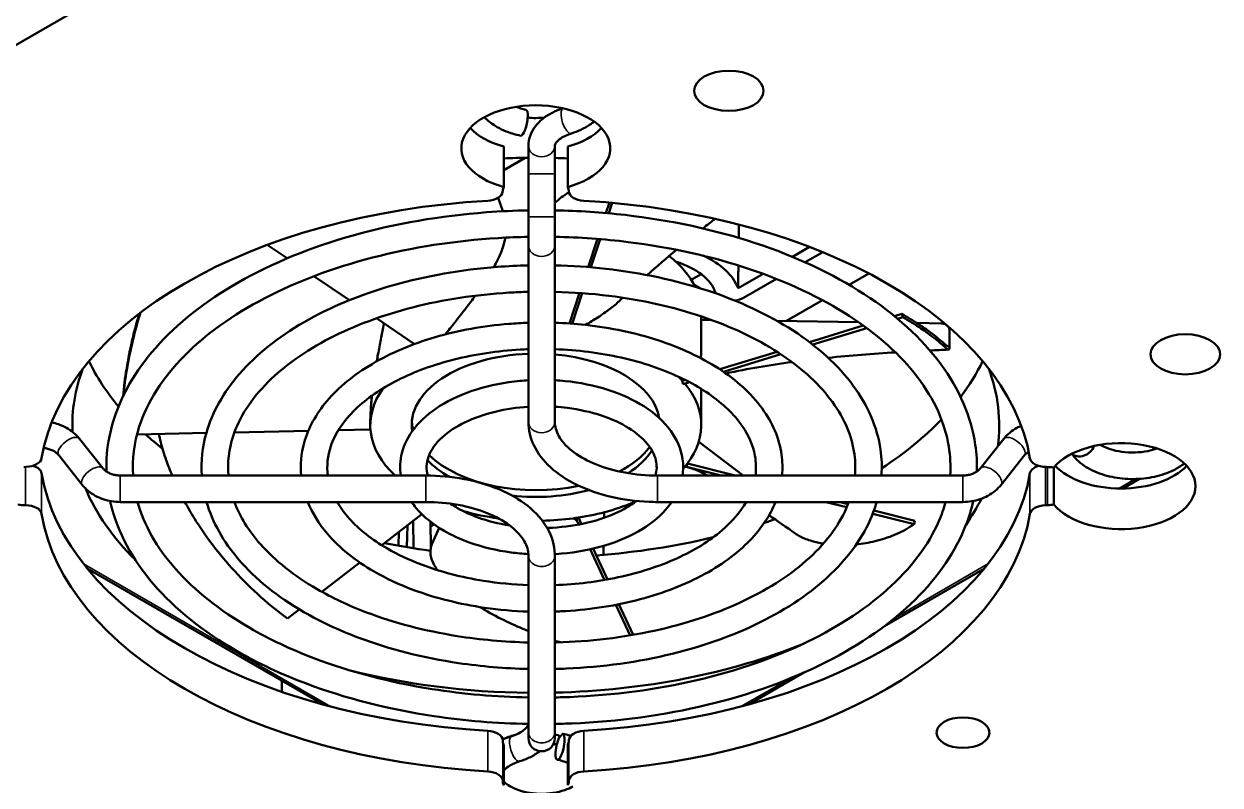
# Model space of a CAD drawing. Header units: millimetres. Extents: x 40 to 2195, y 40 to 1687.
# Drawn here: x 1602.2 to 1674.5, y 178.9 to 224.9 of the extents above; entities that cross this region are included whole.
import ezdxf

# ---------------------------------------------------------------- set-up
doc = ezdxf.new("R2010")
doc.units = ezdxf.units.MM
doc.header["$LTSCALE"] = 8
doc.layers.add('Visible (ISO)', color=7, linetype='Continuous', lineweight=50)
doc.layers.add('Visible Narrow (ISO)', color=7, linetype='Continuous', lineweight=35)

msp = doc.modelspace()

# ---------------------------------------------------------------- linework, layer by layer
at = {"layer": 'Visible (ISO)'}
for p, q in [((1529.603, 181.953), (1658.859, 256.579)), ((1631.185, 217.443), (1631.185, 214.994)), ((1632.676, 217.48), (1632.676, 215.768)), ((1634.276, 215.768), (1634.276, 217.48)), ((1635.06, 217.443), (1635.06, 214.994)), ((1631.185, 216.016), (1632.477, 216.762)), ((1632.676, 215.768), (1632.676, 213.171)), ((1634.276, 215.768), (1634.276, 213.171)), ((1631.127, 214.782), (1631.118, 214.702)), ((1631.125, 213.53), (1630.845, 214.342)), ((1637.568, 214.055), (1637.359, 213.423)), ((1637.526, 213.408), (1637.735, 214.041)), ((1632.676, 213.171), (1632.676, 211.46)), ((1634.276, 211.46), (1634.276, 213.171)), ((1636.843, 211.86), (1636.281, 210.159)), ((1636.448, 210.145), (1637.01, 211.847)), ((1616.948, 211.47), (1616.915, 211.501)), ((1618.109, 210.688), (1616.948, 211.47)), ((1632.676, 211.46), (1632.676, 200.804)), ((1634.276, 211.46), (1634.276, 200.804)), ((1649.664, 211.376), (1648.629, 210.778)), ((1649.399, 210.447), (1650.462, 211.06)), ((1621.865, 208.158), (1619.712, 209.608)), ((1643.123, 209.731), (1642.518, 209.381)), ((1646.853, 209.753), (1645.347, 208.883)), ((1652.059, 209.084), (1653.248, 209.771)), ((1642.689, 209.085), (1643.033, 208.886)), ((1642.748, 208.973), (1642.746, 208.974)), ((1645.67, 208.293), (1647.662, 209.444)), ((1635.763, 208.593), (1635.154, 206.75)), ((1635.322, 206.738), (1635.931, 208.581)), ((1648.277, 206.901), (1650.448, 208.154)), ((1625.797, 205.51), (1623.493, 207.062)), ((1643.122, 207.177), (1643.122, 205.649)), ((1643.715, 206.97), (1643.122, 206.979)), ((1652.613, 206.834), (1647.693, 206.91)), ((1655.237, 207.332), (1654.793, 207.197)), ((1654.985, 207.038), (1655.295, 207.132)), ((1655.295, 207.132), (1655.237, 207.332)), ((1657.614, 206.758), (1656.149, 206.78)), ((1652.911, 206.624), (1649.65, 205.631)), ((1649.853, 205.476), (1653.121, 206.47)), ((1647.701, 205.038), (1644.236, 203.983)), ((1644.459, 203.833), (1647.929, 204.89)), ((1642.139, 203.345), (1641.968, 203.293)), ((1641.968, 203.293), (1642.026, 203.093)), ((1642.026, 203.093), (1642.404, 203.208)), ((1643.122, 202.796), (1643.122, 200.6)), ((1619.38, 200.259), (1614.91, 200.169)), ((1623.124, 200.335), (1621.193, 200.296)), ((1623.122, 200.766), (1623.122, 200.6)), ((1623.128, 200.399), (1623.124, 200.335)), ((1606.969, 198.004), (1605.553, 199.784)), ((1613.217, 200.135), (1609.032, 200.051)), ((1645.65, 197.563), (1642.973, 199.608)), ((1659.983, 198.004), (1661.399, 199.784)), ((1605.717, 197.008), (1604.301, 198.787)), ((1661.235, 197.008), (1662.651, 198.787)), ((1602.333, 198.083), (1602.195, 198.078)), ((1642.286, 198.289), (1642.236, 198.087)), ((1642.236, 198.087), (1644.313, 197.563)), ((1645.165, 197.563), (1642.286, 198.289)), ((1664.416, 198.045), (1664.416, 195.808)), ((1626.476, 197.563), (1608.02, 197.563)), ((1640.476, 197.563), (1658.932, 197.563)), ((1668.583, 196.778), (1669.601, 197.366)), ((1626.476, 195.963), (1608.02, 195.963)), ((1640.476, 195.963), (1658.932, 195.963)), ((1650.656, 195.963), (1651.913, 195.646)), ((1651.992, 195.841), (1651.508, 195.963)), ((1626.234, 195.231), (1623.816, 193.351)), ((1637.256, 195.007), (1637.263, 195.345)), ((1653.48, 195.251), (1655.981, 194.62)), ((1656.031, 194.822), (1653.554, 195.447)), ((1663.912, 195.769), (1664.049, 195.774)), ((1625.335, 193.237), (1625.363, 194.553)), ((1625.734, 193.172), (1625.71, 194.823)), ((1626.785, 193.213), (1626.762, 194.771)), ((1626.766, 194.481), (1626.983, 194.606)), ((1635.71, 195.024), (1635.59, 194.869)), ((1635.59, 194.869), (1635.715, 194.598)), ((1635.892, 194.633), (1635.71, 195.024)), ((1655.981, 194.62), (1656.031, 194.822)), ((1624.826, 193.325), (1624.851, 194.155)), ((1627.28, 194.405), (1626.862, 193.46)), ((1624.049, 193.472), (1624.049, 193.532)), ((1636.408, 193.107), (1637.269, 191.25)), ((1637.447, 191.281), (1636.582, 193.146)), ((1637.208, 192.773), (1637.22, 193.315)), ((1622.481, 192.313), (1620.197, 190.537)), ((1632.676, 182.066), (1632.676, 192.721)), ((1634.276, 182.066), (1634.276, 192.721)), ((1606.015, 191.955), (1620.27, 183.725)), ((1654.182, 188.464), (1660.23, 191.955)), ((1618.833, 189.477), (1618.116, 188.92)), ((1637.965, 189.75), (1638.823, 187.903)), ((1639.001, 187.933), (1638.142, 189.785)), ((1645.975, 183.725), (1649.318, 185.655)), ((1632.676, 182.066), (1632.676, 181.699)), ((1634.276, 181.699), (1634.276, 182.066)), ((1635.118, 181.52), (1635.127, 181.599)), ((1631.185, 181.308), (1631.185, 178.859)), ((1635.06, 181.308), (1635.06, 178.859)), ((1635.118, 179.07), (1635.127, 179.15))]:
    msp.add_line(p, q, dxfattribs=at)
msp.add_arc((1633.476, 181.699), 0.8, 180, 0, dxfattribs=at)
for centre, major_axis in [((1644.79, 220.809), (-2.1, 0)), ((1672.367, 204.887), (-2.1, 0)), ((1658.932, 182.025), (-1.6, 0))]:
    msp.add_ellipse(centre, major_axis=major_axis, ratio=0.57735, dxfattribs=at)
for centre, major_axis, ratio, start_param, end_param in [((1633.122, 217.338), (-4.5, 0), 0.57735, 2.015872, 7.408906), ((1632.364, 218.882), (-0.165, -0.783), 0.279258, 0, 3.141593), ((1633.122, 221.013), (3.2, 0), 0.57735, 4.558919, 4.8736), ((1633.122, 219.788), (-4.5, 0), 0.57735, 0.490883, 1.12572), ((1633.122, 219.788), (-4.5, 0), 0.57735, 2.015872, 2.65071), ((1633.122, 200.6), (-28, 0), 0.57735, 4.728334, 4.781636), ((1633.122, 200.6), (-28, 0), 0.57735, 4.643142, 4.671179), ((1630.12, 214.74), (1, 0), 0.57735, 4.8094, 6.218198), ((1633.122, 214.707), (-2, 0), 0.57735, 6.032265, 6.218198), ((1639.486, 212.224), (-6.087, 0), 0.57735, 5.510491, 5.739776), ((1633.122, 214.707), (2, 0), 0.57735, 0.019136, 0.25092), ((1636.122, 214.74), (-1, 0), 0.57735, 0.019136, 1.473888), ((1633.122, 196.926), (-30, 0), 0.57735, 4.8094, 6.186174), ((1633.122, 196.926), (30, 0), 0.57735, 0.096908, 1.473888), ((1633.122, 207.404), (10, 0), 0.57735, 0.275216, 0.634074), ((1639.486, 208.142), (4.561, 0), 0.57735, 0.175273, 1.092492), ((1639.486, 208.142), (6, 0), 0.57735, 0.215645, 0.896935), ((1644.962, 208.702), (1, 0), 0.577259, 3.316897, 3.368591), ((1644.962, 208.702), (1, 0), 0.577259, 4.897366, 5.497977), ((1633.122, 200.6), (-7.5, 0), 0.57735, 4.77195, 6.369693), ((1633.122, 200.6), (7.5, 0), 0.57735, 0.100296, 1.416376), ((1633.122, 200.6), (-28, 0), 0.57735, 6.069716, 6.307853), ((1633.122, 208.765), (-28, 0), 0.57735, 0.268375, 0.44996), ((1633.122, 208.765), (28, 0), 0.57735, 5.872171, 6.01481), ((1633.122, 200.6), (28, 0), 0.57735, 6.20433, 6.496654), ((1633.122, 200.6), (-10, 0), 0.57735, 3.626794, 3.676705), ((1633.122, 200.6), (10, 0), 0.57735, 5.810196, 6.734037), ((1632.612, 208.672), (10.218, -5.076), 0.242866, 5.987406, 6.011436), ((1633.122, 200.6), (-10, 0), 0.57735, 5.88388, 6.837213), ((1633.122, 208.765), (28, 0), 0.57735, 5.555246, 5.778547), ((1633.122, 201.009), (-7.5, 0), 0.57735, 0.047158, 0.159896), ((1633.122, 208.765), (28, 0), 0.57735, 3.710197, 3.775903), ((1668.478, 196.926), (4.5, 0), 0.57735, 3.586669, 8.979702), ((1633.122, 201.009), (7.5, 0), 0.57735, 3.677719, 5.065616), ((1633.122, 201.009), (7.5, 0), 0.57735, 5.450639, 5.874618), ((1633.122, 200.6), (7.5, 0), 0.57735, 5.550791, 5.923002), ((1666.131, 199.387), (-0.677, -0.427), 0.767256, 0.162345, 2.396107), ((1668.478, 200.6), (3.2, 0), 0.57735, 5.33358, 5.437237), ((1602.268, 198.66), (1, 0), 0.57735, 4.777376, 6.186174), ((1602.268, 197.644), (1, 0), 0.57735, 0.096908, 1.075098), ((1633.122, 200.6), (7.5, 0), 0.57735, 3.651149, 3.945804), ((1663.977, 197.642), (-1, 0), 0.57735, 5.207736, 6.186174), ((1663.977, 198.658), (-1, 0), 0.57735, 0.096908, 1.551661), ((1663.919, 196.926), (2, 0), 0.57735, 1.319876, 1.551661), ((1668.478, 199.376), (-4.5, 0), 0.57735, 0.490883, 2.65071), ((1633.122, 199.376), (-30, 0), 0.57735, 0.096908, 1.473888), ((1633.122, 199.376), (30, 0), 0.57735, 4.8094, 6.186174), ((1633.122, 200.6), (-28, 0), 0.57735, 0.237804, 0.527684), ((1633.122, 200.6), (7.5, 0), 0.57735, 4.519746, 5.154186), ((1633.122, 200.6), (10, 0), 0.57735, 4.974188, 5.360918), ((1633.122, 200.6), (28, 0), 0.57735, 5.902424, 6.005094), ((1602.325, 196.926), (-2, 0), 0.57735, 1.319876, 1.551661), ((1602.268, 195.194), (1, 0), 0.57735, 0.096908, 1.551661), ((1633.122, 196.926), (-30, 0), 0.57735, 0.096908, 1.473888), ((1633.122, 200.6), (10, 0), 0.57735, 4.259602, 4.484658), ((1633.122, 196.926), (30, 0), 0.57735, 4.8094, 6.186174), ((1663.977, 195.192), (-1, 0), 0.57735, 4.777376, 6.186174), ((1663.919, 196.926), (-2, 0), 0.57735, 1.635783, 1.821717), ((1633.122, 200.6), (10, 0), 0.57735, 4.752293, 4.939839), ((1632.682, 201.559), (-11.704, 0.003), 0.578059, 1.803417, 1.832696), ((1638.248, 205.334), (2.507, -11.13), 0.798813, 5.692441, 5.716473), ((1633.122, 208.765), (28, 0), 0.57735, 5.227818, 5.254743), ((1633.122, 208.765), (28, 0), 0.57735, 4.84309, 5.105361), ((1633.122, 208.765), (28, 0), 0.57735, 4.38007, 4.482998), ((1633.122, 200.6), (28, 0), 0.57735, 4.753599, 5.32785), ((1633.122, 200.6), (28, 0), 0.57735, 4.296934, 4.696444), ((1630.123, 181.562), (1, 0), 0.57735, 0.019136, 1.473888), ((1636.125, 181.562), (-1, 0), 0.57735, 4.8094, 6.218198), ((1633.122, 180.188), (-3.2, 0), 0.57735, 5.11913, 5.389902), ((1633.122, 181.595), (-2, 0), 0.57735, 0.019136, 0.25092), ((1633.122, 180.188), (-3.2, 0), 0.57735, 4.221235, 4.343601), ((1634.587, 181.175), (0.165, 0.783), 0.279258, 0.641694, 6.422916), ((1633.122, 181.595), (2, 0), 0.57735, 6.032265, 6.218198), ((1633.122, 183.046), (3.2, 0), 0.57735, 5.04569, 5.122905), ((1630.123, 179.112), (1, 0), 0.57735, 0.019136, 1.473888), ((1636.125, 179.112), (-1, 0), 0.57735, 4.8094, 6.218198), ((1633.122, 179.145), (-2, 0), 0.57735, 0.019136, 0.25092), ((1633.122, 179.145), (2, 0), 0.57735, 6.032265, 6.218198)]:
    msp.add_ellipse(centre, major_axis=major_axis, ratio=ratio, start_param=start_param, end_param=end_param, dxfattribs=at)
for points, degree in [([(1631.928, 219.843), (1632.108, 219.772), (1632.312, 219.711), (1632.529, 219.665)], 3), ([(1643.958, 213.077), (1643.712, 212.885), (1643.467, 212.692), (1643.221, 212.496)], 3), ([(1645.393, 212.731), (1645.388, 212.326), (1645.384, 211.923)], 2), ([(1617.045, 211.549), (1617.013, 211.523), (1616.98, 211.497), (1616.948, 211.47)], 3), ([(1641.63, 211.203), (1641.033, 210.707), (1640.444, 210.203), (1639.854, 209.676)], 3), ([(1645.364, 210.257), (1645.356, 209.566), (1645.347, 208.883)], 2), ([(1638.382, 208.305), (1638.371, 208.295), (1638.36, 208.284), (1638.349, 208.273)], 3), ([(1658.122, 205.649), (1658.122, 205.573), (1658.123, 205.498), (1658.123, 205.424)], 3), ([(1654.856, 205.005), (1653.489, 204.921), (1652.126, 204.815), (1650.79, 204.679)], 3), ([(1658.068, 205.17), (1657.692, 205.154), (1657.316, 205.137), (1656.94, 205.119)], 3), ([(1648.599, 204.422), (1647.266, 204.242), (1645.936, 204.021), (1644.604, 203.733)], 3), ([(1642.123, 203.116), (1642.136, 203.12), (1642.148, 203.123), (1642.161, 203.127)], 3), ([(1642.421, 203.199), (1642.335, 203.175), (1642.248, 203.151), (1642.161, 203.126)], 3), ([(1642.143, 198.109), (1642.174, 198.1), (1642.205, 198.093), (1642.236, 198.087)], 3), ([(1628.396, 195.598), (1628.249, 195.683), (1628.109, 195.771), (1627.979, 195.862)], 3), ([(1648.777, 194.075), (1648.251, 194.448), (1647.728, 194.814), (1647.218, 195.167)], 3), ([(1634.276, 187.59), (1634.386, 187.555), (1634.497, 187.52), (1634.609, 187.486)], 3), ([(1617.778, 185.164), (1617.784, 184.824), (1617.789, 184.488)], 2), ([(1631.675, 181.821), (1631.483, 181.76), (1631.297, 181.689), (1631.12, 181.608)], 3)]:
    msp.add_open_spline(points, degree=degree, dxfattribs=at)
for points, knots in [([(1632.676, 217.48), (1632.676, 217.702), (1632.718, 217.924), (1632.873, 218.335), (1632.984, 218.525), (1633.253, 218.865), (1633.411, 219.016), (1633.758, 219.284), (1633.948, 219.402), (1634.348, 219.602), (1634.556, 219.686), (1634.774, 219.755)], [0.785398, 0.785398, 0.785398, 0.785398, 0.999426, 0.999426, 1.213455, 1.213455, 1.427483, 1.427483, 1.641511, 1.641511, 1.84881, 1.84881, 1.84881, 1.84881]), ([(1630.02, 219.22), (1630.208, 219.016), (1630.429, 218.84), (1631.002, 218.484), (1631.374, 218.324), (1631.911, 218.166), (1632.054, 218.13), (1632.2, 218.099)], [5.9873673, 5.9873673, 5.9873673, 5.9873673, 6.2464611, 6.2464611, 6.5963351, 6.5963351, 6.7195176, 6.7195176, 6.7195176, 6.7195176]), ([(1635.277, 218.236), (1635.674, 218.362), (1636.043, 218.53), (1636.465, 218.81), (1636.559, 218.879), (1636.648, 218.953)], [1.2860529, 1.2860529, 1.2860529, 1.2860529, 1.6392424, 1.6392424, 1.7458017, 1.7458017, 1.7458017, 1.7458017]), ([(1634.276, 217.48), (1634.276, 217.504), (1634.279, 217.53), (1634.307, 217.602), (1634.331, 217.648), (1634.417, 217.757), (1634.48, 217.82), (1634.645, 217.948), (1634.748, 218.012), (1634.988, 218.133), (1635.126, 218.189), (1635.277, 218.236)], [0.785398, 0.785398, 0.785398, 0.785398, 0.999426, 0.999426, 1.213455, 1.213455, 1.427483, 1.427483, 1.641511, 1.641511, 1.85554, 1.85554, 1.85554, 1.85554]), ([(1607.179, 197.81), (1607.152, 198.784), (1607.279, 199.76), (1608.021, 202.326), (1608.911, 203.873), (1611.468, 206.769), (1613.171, 208.106), (1617.21, 210.405), (1619.555, 211.362), (1624.63, 212.789), (1627.359, 213.26), (1630.985, 213.53), (1631.83, 213.569), (1632.676, 213.584)], [0.769289, 0.769289, 0.769289, 0.769289, 0.950751, 0.950751, 1.257001, 1.257001, 1.577867, 1.577867, 1.903029, 1.903029, 2.227579, 2.227579, 2.325375, 2.325375, 2.325375, 2.325375]), ([(1634.276, 213.584), (1635.698, 213.559), (1637.117, 213.466), (1641.267, 212.992), (1643.933, 212.418), (1648.834, 210.801), (1651.067, 209.757), (1654.87, 207.288), (1656.441, 205.862), (1658.714, 202.773), (1659.432, 201.113), (1659.756, 198.88), (1659.787, 198.345), (1659.772, 197.81)], [2.387014, 2.387014, 2.387014, 2.387014, 2.551471, 2.551471, 2.875442, 2.875442, 3.200183, 3.200183, 3.525165, 3.525165, 3.843445, 3.843445, 3.9431, 3.9431, 3.9431, 3.9431]), ([(1608.793, 197.563), (1608.728, 198.55), (1608.852, 199.538), (1609.644, 201.995), (1610.561, 203.452), (1613.164, 206.085), (1614.806, 207.268), (1618.663, 209.283), (1620.874, 210.117), (1625.656, 211.352), (1628.228, 211.752), (1631.454, 211.949), (1632.064, 211.973), (1632.676, 211.984)], [0.747425, 0.747425, 0.747425, 0.747425, 0.969465, 0.969465, 1.304017, 1.304017, 1.620966, 1.620966, 1.935499, 1.935499, 2.250928, 2.250928, 2.324238, 2.324238, 2.324238, 2.324238]), ([(1631.292, 211.936), (1631.251, 211.737), (1631.128, 211.284), (1630.877, 210.686), (1630.676, 210.301), (1630.594, 210.153)], [0.1201406, 0.1201406, 0.1201406, 0.1201406, 0.2, 0.3, 0.3649122, 0.3649122, 0.3649122, 0.3649122]), ([(1634.276, 211.984), (1635.768, 211.957), (1637.255, 211.852), (1641.289, 211.354), (1643.774, 210.799), (1648.3, 209.279), (1650.341, 208.316), (1653.777, 206.094), (1655.171, 204.838), (1657.21, 202.162), (1657.841, 200.745), (1658.169, 198.737), (1658.198, 198.15), (1658.159, 197.563)], [2.388151, 2.388151, 2.388151, 2.388151, 2.566985, 2.566985, 2.882911, 2.882911, 3.198004, 3.198004, 3.512586, 3.512586, 3.832902, 3.832902, 3.964964, 3.964964, 3.964964, 3.964964]), ([(1612.943, 197.563), (1612.884, 198.424), (1612.977, 199.291), (1613.576, 201.398), (1614.262, 202.607), (1616.237, 204.878), (1617.56, 205.931), (1620.704, 207.744), (1622.535, 208.499), (1626.498, 209.628), (1628.629, 210.002), (1631.427, 210.217), (1632.051, 210.248), (1632.676, 210.263)], [0.745783, 0.745783, 0.745783, 0.745783, 0.948147, 0.948147, 1.250602, 1.250602, 1.571304, 1.571304, 1.897892, 1.897892, 2.223764, 2.223764, 2.316604, 2.316604, 2.316604, 2.316604]), ([(1634.276, 210.263), (1635.306, 210.239), (1636.333, 210.17), (1639.497, 209.814), (1641.583, 209.368), (1645.422, 208.106), (1647.174, 207.288), (1650.163, 205.349), (1651.4, 204.225), (1653.189, 201.788), (1653.755, 200.476), (1654.025, 198.609), (1654.044, 198.085), (1654.008, 197.563)], [2.395785, 2.395785, 2.395785, 2.395785, 2.548779, 2.548779, 2.873888, 2.873888, 3.199977, 3.199977, 3.52633, 3.52633, 3.843917, 3.843917, 3.966606, 3.966606, 3.966606, 3.966606]), ([(1614.548, 197.563), (1614.479, 198.355), (1614.571, 199.149), (1615.198, 201.064), (1615.911, 202.183), (1617.93, 204.193), (1619.192, 205.091), (1622.155, 206.62), (1623.851, 207.254), (1627.521, 208.191), (1629.494, 208.494), (1631.893, 208.637), (1632.284, 208.653), (1632.676, 208.662)], [0.734841, 0.734841, 0.734841, 0.734841, 0.972175, 0.972175, 1.311035, 1.311035, 1.626722, 1.626722, 1.93962, 1.93962, 2.253714, 2.253714, 2.314706, 2.314706, 2.314706, 2.314706]), ([(1629.467, 208.429), (1629.296, 208.194), (1628.899, 207.667), (1628.279, 206.876), (1627.841, 206.325), (1627.652, 206.088)], [0.6109916, 0.6109916, 0.6109916, 0.6109916, 0.7, 0.8, 0.8750643, 0.8750643, 0.8750643, 0.8750643]), ([(1634.276, 208.662), (1635.374, 208.636), (1636.468, 208.555), (1639.517, 208.176), (1641.421, 207.749), (1644.886, 206.584), (1646.447, 205.848), (1649.069, 204.156), (1650.13, 203.203), (1651.684, 201.177), (1652.164, 200.109), (1652.427, 198.549), (1652.447, 198.055), (1652.404, 197.563)], [2.397683, 2.397683, 2.397683, 2.397683, 2.568612, 2.568612, 2.883334, 2.883334, 3.196969, 3.196969, 3.50989, 3.50989, 3.829955, 3.829955, 3.977548, 3.977548, 3.977548, 3.977548]), ([(1638.349, 208.273), (1638.294, 208.219), (1638.07, 208.007), (1637.606, 207.62), (1636.912, 207.134), (1636.385, 206.814), (1636.125, 206.664)], [0.565222, 0.565222, 0.565222, 0.565222, 0.6, 0.7, 0.8, 0.8898738, 0.8898738, 0.8898738, 0.8898738]), ([(1609.163, 207.35), (1609.022, 206.861), (1608.877, 206.326), (1608.744, 205.761), (1608.61, 205.195), (1608.487, 204.599), (1608.387, 203.978), (1608.302, 203.453), (1608.234, 202.91), (1608.188, 202.362)], [0.5753092, 0.5753092, 0.5753092, 0.5753092, 0.6814052, 0.6814052, 0.6814052, 0.7876035, 0.7876035, 0.7876035, 0.8775346, 0.8775346, 0.8775346, 0.8775346]), ([(1609.229, 207.4), (1609.223, 207.38), (1609.217, 207.36), (1609.211, 207.341), (1609.065, 206.847), (1608.917, 206.308), (1608.778, 205.738), (1608.64, 205.168), (1608.513, 204.567), (1608.409, 203.942), (1608.325, 203.44), (1608.255, 202.922), (1608.206, 202.399)], [0.5719868, 0.5719868, 0.5719868, 0.5719868, 0.5762329, 0.5762329, 0.5762329, 0.6821747, 0.6821747, 0.6821747, 0.7881165, 0.7881165, 0.7881165, 0.8732835, 0.8732835, 0.8732835, 0.8732835]), ([(1618.95, 197.563), (1618.888, 198.22), (1618.948, 198.885), (1619.373, 200.427), (1619.846, 201.283), (1621.214, 202.904), (1622.139, 203.658), (1624.347, 204.965), (1625.641, 205.511), (1628.443, 206.329), (1629.951, 206.602), (1631.885, 206.759), (1632.28, 206.782), (1632.676, 206.795)], [0.731038, 0.731038, 0.731038, 0.731038, 0.943241, 0.943241, 1.238658, 1.238658, 1.558533, 1.558533, 1.887762, 1.887762, 2.216183, 2.216183, 2.299876, 2.299876, 2.299876, 2.299876]), ([(1623.952, 206.752), (1623.943, 206.708), (1623.881, 206.387), (1623.766, 205.805), (1623.624, 205.076), (1623.538, 204.604), (1623.514, 204.467)], [0.3839026, 0.3839026, 0.3839026, 0.3839026, 0.4, 0.5, 0.6, 0.6394777, 0.6394777, 0.6394777, 0.6394777]), ([(1634.276, 206.795), (1634.895, 206.775), (1635.512, 206.731), (1637.647, 206.498), (1639.127, 206.185), (1641.859, 205.294), (1643.109, 204.714), (1645.249, 203.327), (1646.139, 202.52), (1647.422, 200.762), (1647.831, 199.815), (1648.032, 198.415), (1648.042, 197.988), (1648.002, 197.563)], [2.412513, 2.412513, 2.412513, 2.412513, 2.543363, 2.543363, 2.870648, 2.870648, 3.199303, 3.199303, 3.528213, 3.528213, 3.84428, 3.84428, 3.981351, 3.981351, 3.981351, 3.981351]), ([(1658.114, 206.359), (1658.115, 206.274), (1658.116, 206.194), (1658.117, 206.12), (1658.119, 205.943), (1658.122, 205.797), (1658.122, 205.685), (1658.123, 205.573), (1658.121, 205.496), (1658.113, 205.444), (1658.105, 205.392), (1658.092, 205.367), (1658.07, 205.36), (1658.049, 205.353), (1658.02, 205.365), (1657.978, 205.393), (1657.936, 205.422), (1657.88, 205.468), (1657.8, 205.537), (1657.721, 205.606), (1657.617, 205.697), (1657.482, 205.81), (1657.346, 205.922), (1657.179, 206.057), (1656.972, 206.211), (1656.764, 206.366), (1656.517, 206.54), (1656.229, 206.728), (1655.941, 206.916), (1655.613, 207.117), (1655.237, 207.332)], [0, 0, 0, 0, 0.044216, 0.044216, 0.044216, 0.150414, 0.150414, 0.150414, 0.256612, 0.256612, 0.256612, 0.36281, 0.36281, 0.36281, 0.469009, 0.469009, 0.469009, 0.575207, 0.575207, 0.575207, 0.681405, 0.681405, 0.681405, 0.787603, 0.787603, 0.787603, 0.893802, 0.893802, 0.893802, 1, 1, 1, 1]), ([(1658.123, 205.424), (1658.123, 205.356), (1658.122, 205.305), (1658.118, 205.266), (1658.113, 205.211), (1658.101, 205.183), (1658.082, 205.173), (1658.063, 205.164), (1658.037, 205.173), (1657.997, 205.2), (1657.957, 205.227), (1657.904, 205.272), (1657.827, 205.34), (1657.75, 205.407), (1657.649, 205.497), (1657.517, 205.61), (1657.384, 205.722), (1657.22, 205.856), (1657.016, 206.01), (1656.811, 206.164), (1656.567, 206.339), (1656.281, 206.527), (1655.996, 206.715), (1655.67, 206.917), (1655.295, 207.132)], [0.1848884, 0.1848884, 0.1848884, 0.1848884, 0.2584077, 0.2584077, 0.2584077, 0.3643494, 0.3643494, 0.3643494, 0.4702912, 0.4702912, 0.4702912, 0.5762329, 0.5762329, 0.5762329, 0.6821747, 0.6821747, 0.6821747, 0.7881165, 0.7881165, 0.7881165, 0.8940582, 0.8940582, 0.8940582, 1, 1, 1, 1]), ([(1658.114, 206.359), (1658.114, 206.382), (1658.111, 206.406), (1658.105, 206.43), (1658.097, 206.456), (1658.087, 206.482), (1658.072, 206.508), (1658.047, 206.553), (1658.011, 206.595), (1657.967, 206.631), (1657.921, 206.669), (1657.868, 206.7), (1657.809, 206.721), (1657.777, 206.733), (1657.744, 206.742), (1657.711, 206.748), (1657.679, 206.754), (1657.646, 206.757), (1657.614, 206.758)], [0.000001, 0.000001, 0.000001, 0.000001, 0.00991506, 0.00991506, 0.00991506, 0.02082164, 0.02082164, 0.02082164, 0.03972869, 0.03972869, 0.03972869, 0.05890028, 0.05890028, 0.05890028, 0.06926203, 0.06926203, 0.06926203, 0.0790129, 0.0790129, 0.0790129, 0.0790129]), ([(1643.122, 205.649), (1643.123, 205.458), (1643.121, 205.268), (1643.11, 204.928), (1643.102, 204.788), (1643.09, 204.66), (1643.089, 204.658), (1643.089, 204.656)], [0.1839809, 0.1839809, 0.1839809, 0.1839809, 0.2727443, 0.2727443, 0.344063, 0.344063, 0.3453481, 0.3453481, 0.3453481, 0.3453481]), ([(1620.56, 197.563), (1620.481, 198.151), (1620.538, 198.738), (1620.992, 200.088), (1621.49, 200.853), (1622.899, 202.213), (1623.762, 202.814), (1625.789, 203.838), (1626.948, 204.263), (1629.456, 204.891), (1630.806, 205.093), (1632.344, 205.18), (1632.51, 205.188), (1632.676, 205.194)], [0.70814, 0.70814, 0.70814, 0.70814, 0.977211, 0.977211, 1.324405, 1.324405, 1.637234, 1.637234, 1.946928, 1.946928, 2.258427, 2.258427, 2.295951, 2.295951, 2.295951, 2.295951]), ([(1634.276, 205.194), (1634.959, 205.17), (1635.64, 205.116), (1637.657, 204.861), (1638.957, 204.569), (1641.316, 203.776), (1642.375, 203.277), (1644.15, 202.138), (1644.865, 201.5), (1645.915, 200.154), (1646.238, 199.449), (1646.436, 198.355), (1646.445, 197.959), (1646.392, 197.563)], [2.416438, 2.416438, 2.416438, 2.416438, 2.571069, 2.571069, 2.883438, 2.883438, 3.19422, 3.19422, 3.503822, 3.503822, 3.822876, 3.822876, 4.004249, 4.004249, 4.004249, 4.004249]), ([(1624.964, 197.563), (1624.896, 198.014), (1624.92, 198.475), (1625.169, 199.451), (1625.43, 199.955), (1626.191, 200.924), (1626.715, 201.377), (1627.982, 202.177), (1628.736, 202.515), (1630.375, 203.026), (1631.259, 203.198), (1632.335, 203.299), (1632.505, 203.311), (1632.676, 203.321)], [0.698724, 0.698724, 0.698724, 0.698724, 0.931585, 0.931585, 1.210953, 1.210953, 1.526087, 1.526087, 1.861157, 1.861157, 2.196025, 2.196025, 2.258637, 2.258637, 2.258637, 2.258637]), ([(1634.276, 203.321), (1634.48, 203.31), (1634.684, 203.294), (1635.785, 203.183), (1636.66, 203.005), (1638.285, 202.487), (1639.034, 202.144), (1640.327, 201.312), (1640.871, 200.821), (1641.65, 199.745), (1641.902, 199.165), (1642.038, 198.231), (1642.038, 197.894), (1641.988, 197.563)], [2.453752, 2.453752, 2.453752, 2.453752, 2.528663, 2.528663, 2.861348, 2.861348, 3.196299, 3.196299, 3.531185, 3.531185, 3.842688, 3.842688, 4.013665, 4.013665, 4.013665, 4.013665]), ([(1623.217, 202.387), (1623.188, 202.095), (1623.132, 201.405), (1623.117, 200.724), (1623.124, 200.335)], [0.8254646, 0.8254646, 0.8254646, 0.8254646, 0.9, 1, 1, 1, 1]), ([(1626.598, 197.562), (1626.489, 197.945), (1626.5, 198.312), (1626.775, 199.087), (1627.052, 199.498), (1627.842, 200.21), (1628.303, 200.516), (1629.385, 201.039), (1630.005, 201.258), (1631.307, 201.573), (1631.985, 201.674), (1632.676, 201.718)], [0.622391, 0.622391, 0.622391, 0.622391, 0.986869, 0.986869, 1.355027, 1.355027, 1.658694, 1.658694, 1.959999, 1.959999, 2.246177, 2.246177, 2.246177, 2.246177]), ([(1634.276, 201.718), (1634.53, 201.702), (1634.783, 201.678), (1635.757, 201.555), (1636.454, 201.399), (1637.712, 200.981), (1638.275, 200.721), (1639.21, 200.136), (1639.584, 199.813), (1640.135, 199.147), (1640.303, 198.806), (1640.45, 198.172), (1640.442, 197.873), (1640.354, 197.563)], [2.466212, 2.466212, 2.466212, 2.466212, 2.571586, 2.571586, 2.877855, 2.877855, 3.181232, 3.181232, 3.481798, 3.481798, 3.7946, 3.7946, 4.089607, 4.089607, 4.089607, 4.089607]), ([(1605.553, 199.784), (1605.446, 199.919), (1605.324, 200.042), (1605.058, 200.264), (1604.914, 200.362), (1604.61, 200.53), (1604.45, 200.601), (1604.149, 200.704), (1604.011, 200.741), (1603.87, 200.769)], [2.1469703, 2.1469703, 2.1469703, 2.1469703, 2.3458948, 2.3458948, 2.5448192, 2.5448192, 2.7437437, 2.7437437, 2.9062468, 2.9062468, 2.9062468, 2.9062468]), ([(1632.676, 200.804), (1632.676, 200.319), (1632.791, 199.835), (1633.235, 198.903), (1633.578, 198.46), (1634.461, 197.647), (1635.015, 197.284), (1636.259, 196.683), (1636.951, 196.445), (1638.415, 196.105), (1639.187, 196.004), (1640.136, 195.966), (1640.306, 195.963), (1640.476, 195.963)], [5.497787, 5.497787, 5.497787, 5.497787, 5.766098, 5.766098, 6.05785, 6.05785, 6.37201, 6.37201, 6.686169, 6.686169, 7.000328, 7.000328, 7.068583, 7.068583, 7.068583, 7.068583]), ([(1634.276, 200.804), (1634.276, 200.526), (1634.349, 200.244), (1634.682, 199.651), (1634.947, 199.344), (1635.657, 198.78), (1636.093, 198.522), (1637.1, 198.086), (1637.672, 197.908), (1638.9, 197.655), (1639.556, 197.581), (1640.303, 197.564), (1640.39, 197.563), (1640.476, 197.563)], [5.497787, 5.497787, 5.497787, 5.497787, 5.811946, 5.811946, 6.126106, 6.126106, 6.425518, 6.425518, 6.725351, 6.725351, 7.029027, 7.029027, 7.068583, 7.068583, 7.068583, 7.068583]), ([(1661.399, 199.784), (1661.506, 199.919), (1661.628, 200.042), (1661.894, 200.264), (1662.038, 200.362), (1662.274, 200.493), (1662.361, 200.535), (1662.449, 200.574)], [2.1469703, 2.1469703, 2.1469703, 2.1469703, 2.3458948, 2.3458948, 2.5448192, 2.5448192, 2.6550575, 2.6550575, 2.6550575, 2.6550575]), ([(1610.347, 200.077), (1610.379, 199.918), (1610.417, 199.752), (1610.46, 199.583), (1610.549, 199.234), (1610.66, 198.869), (1610.79, 198.498), (1610.898, 198.188), (1611.019, 197.875), (1611.151, 197.563)], [0.1009184, 0.1009184, 0.1009184, 0.1009184, 0.1524659, 0.1524659, 0.1524659, 0.2584077, 0.2584077, 0.2584077, 0.3468828, 0.3468828, 0.3468828, 0.3468828]), ([(1604.301, 198.787), (1604.264, 198.834), (1604.219, 198.88), (1604.114, 198.968), (1604.053, 199.01), (1603.918, 199.084), (1603.844, 199.117), (1603.686, 199.172), (1603.602, 199.193), (1603.473, 199.214), (1603.43, 199.219), (1603.387, 199.223)], [2.1469703, 2.1469703, 2.1469703, 2.1469703, 2.3458948, 2.3458948, 2.5448192, 2.5448192, 2.7437437, 2.7437437, 2.9426682, 2.9426682, 3.0393238, 3.0393238, 3.0393238, 3.0393238]), ([(1662.651, 198.787), (1662.688, 198.834), (1662.733, 198.88), (1662.821, 198.954), (1662.861, 198.983), (1662.904, 199.01)], [2.1469703, 2.1469703, 2.1469703, 2.1469703, 2.3458948, 2.3458948, 2.4821128, 2.4821128, 2.4821128, 2.4821128]), ([(1672.304, 198.293), (1672.111, 198.141), (1671.897, 198.008), (1671.309, 197.715), (1670.913, 197.58), (1670.082, 197.401), (1669.649, 197.354), (1668.783, 197.35), (1668.352, 197.392), (1667.524, 197.561), (1667.128, 197.689), (1666.405, 198.035), (1666.079, 198.252), (1665.698, 198.631), (1665.597, 198.75), (1665.508, 198.878)], [4.558335, 4.558335, 4.558335, 4.558335, 4.785065, 4.785065, 5.138752, 5.138752, 5.489889, 5.489889, 5.838126, 5.838126, 6.188996, 6.188996, 6.54298, 6.54298, 6.688813, 6.688813, 6.688813, 6.688813]), ([(1670.659, 199.199), (1670.488, 199.135), (1670.299, 199.082), (1669.854, 198.992), (1669.594, 198.963), (1669.064, 198.946), (1668.795, 198.961), (1668.282, 199.032), (1668.039, 199.088), (1667.607, 199.231), (1667.419, 199.316), (1667.256, 199.413), (1667.247, 199.418), (1667.238, 199.424)], [4.928721, 4.928721, 4.928721, 4.928721, 5.161846, 5.161846, 5.445297, 5.445297, 5.732662, 5.732662, 6.01816, 6.01816, 6.296178, 6.296178, 6.312442, 6.312442, 6.312442, 6.312442]), ([(1643.496, 197.563), (1643.323, 197.658), (1643.189, 197.727), (1642.907, 197.861), (1642.789, 197.915), (1642.345, 198.052), (1642.249, 198.08), (1642.143, 198.108)], [1.1125383, 1.1125383, 1.1125383, 1.1125383, 1.3061215, 1.3061215, 1.6961163, 1.6961163, 1.7863997, 1.7863997, 1.7863997, 1.7863997]), ([(1608.02, 197.563), (1607.931, 197.563), (1607.841, 197.57), (1607.668, 197.599), (1607.584, 197.62), (1607.426, 197.674), (1607.351, 197.707), (1607.217, 197.782), (1607.156, 197.824), (1607.051, 197.911), (1607.006, 197.958), (1606.969, 198.004)], [0, 0, 0, 0, 0.1989245, 0.1989245, 0.3978489, 0.3978489, 0.5967734, 0.5967734, 0.7956979, 0.7956979, 0.9946224, 0.9946224, 0.9946224, 0.9946224]), ([(1626.476, 197.563), (1627.257, 197.563), (1628.039, 197.492), (1629.534, 197.211), (1630.249, 197.002), (1631.551, 196.456), (1632.139, 196.119), (1633.135, 195.327), (1633.544, 194.871), (1634.102, 193.879), (1634.26, 193.346), (1634.275, 192.778), (1634.276, 192.75), (1634.276, 192.721)], [2.356194, 2.356194, 2.356194, 2.356194, 2.670354, 2.670354, 2.984513, 2.984513, 3.298672, 3.298672, 3.612832, 3.612832, 3.911378, 3.911378, 3.926991, 3.926991, 3.926991, 3.926991]), ([(1658.932, 197.563), (1659.021, 197.563), (1659.11, 197.57), (1659.284, 197.599), (1659.368, 197.62), (1659.526, 197.674), (1659.6, 197.707), (1659.735, 197.782), (1659.795, 197.824), (1659.901, 197.911), (1659.946, 197.958), (1659.983, 198.004)], [0, 0, 0, 0, 0.1989245, 0.1989245, 0.3978489, 0.3978489, 0.5967734, 0.5967734, 0.7956979, 0.7956979, 0.9946224, 0.9946224, 0.9946224, 0.9946224]), ([(1608.02, 195.963), (1607.844, 195.963), (1607.668, 195.977), (1607.322, 196.034), (1607.151, 196.077), (1606.82, 196.19), (1606.66, 196.261), (1606.356, 196.43), (1606.212, 196.528), (1605.946, 196.749), (1605.824, 196.873), (1605.717, 197.008)], [0, 0, 0, 0, 0.1989245, 0.1989245, 0.3978489, 0.3978489, 0.5967734, 0.5967734, 0.7956979, 0.7956979, 0.9946224, 0.9946224, 0.9946224, 0.9946224]), ([(1658.932, 195.963), (1659.108, 195.963), (1659.284, 195.977), (1659.63, 196.034), (1659.801, 196.077), (1660.132, 196.19), (1660.292, 196.261), (1660.596, 196.43), (1660.74, 196.528), (1661.006, 196.749), (1661.127, 196.873), (1661.235, 197.008)], [0, 0, 0, 0, 0.1989245, 0.1989245, 0.3978489, 0.3978489, 0.5967734, 0.5967734, 0.7956979, 0.7956979, 0.9946224, 0.9946224, 0.9946224, 0.9946224]), ([(1615.045, 186.966), (1613.025, 188.132), (1611.32, 189.497), (1608.743, 192.498), (1607.86, 194.133), (1607.432, 195.893), (1607.417, 195.958), (1607.402, 196.022)], [0, 0, 0, 0, 0.3251519, 0.3251519, 0.6456466, 0.6456466, 0.6578055, 0.6578055, 0.6578055, 0.6578055]), ([(1615.845, 188.352), (1614.017, 189.407), (1612.496, 190.621), (1610.213, 193.21), (1609.448, 194.58), (1609.065, 195.963)], [0, 0, 0, 0, 0.314504, 0.314504, 0.6271922, 0.6271922, 0.6271922, 0.6271922]), ([(1611.921, 195.963), (1612.091, 195.648), (1612.282, 195.317), (1612.499, 194.967), (1612.782, 194.511), (1613.111, 194.021), (1613.486, 193.517), (1613.861, 193.013), (1614.282, 192.494), (1614.753, 191.971), (1615.224, 191.449), (1615.745, 190.921), (1616.305, 190.41), (1616.866, 189.898), (1617.467, 189.401), (1618.116, 188.92)], [0.4946962, 0.4946962, 0.4946962, 0.4946962, 0.5762329, 0.5762329, 0.5762329, 0.6821747, 0.6821747, 0.6821747, 0.7881165, 0.7881165, 0.7881165, 0.8940582, 0.8940582, 0.8940582, 1, 1, 1, 1]), ([(1619.11, 189.313), (1617.525, 190.229), (1616.183, 191.304), (1614.243, 193.571), (1613.583, 194.742), (1613.229, 195.963)], [0, 0, 0, 0, 0.3265871, 0.3265871, 0.6194559, 0.6194559, 0.6194559, 0.6194559]), ([(1619.91, 190.699), (1618.517, 191.504), (1617.359, 192.427), (1615.761, 194.232), (1615.235, 195.094), (1614.913, 195.963)], [0, 0, 0, 0, 0.3128397, 0.3128397, 0.5747496, 0.5747496, 0.5747496, 0.5747496]), ([(1623.353, 191.763), (1622.22, 192.417), (1621.258, 193.189), (1620.016, 194.65), (1619.617, 195.291), (1619.345, 195.963)], [0, 0, 0, 0, 0.3292823, 0.3292823, 0.5558564, 0.5558564, 0.5558564, 0.5558564]), ([(1624.153, 193.149), (1623.212, 193.692), (1622.433, 194.312), (1621.559, 195.292), (1621.316, 195.626), (1621.122, 195.963)], [0, 0, 0, 0, 0.3095374, 0.3095374, 0.4642601, 0.4642601, 0.4642601, 0.4642601]), ([(1627.596, 194.212), (1626.915, 194.605), (1626.332, 195.074), (1625.787, 195.725), (1625.698, 195.842), (1625.615, 195.963)], [0, 0, 0, 0, 0.3356671, 0.3356671, 0.4070648, 0.4070648, 0.4070648, 0.4070648]), ([(1626.476, 195.963), (1627.142, 195.963), (1627.807, 195.903), (1629.065, 195.674), (1629.658, 195.505), (1630.704, 195.084), (1631.158, 194.832), (1631.889, 194.289), (1632.166, 193.999), (1632.549, 193.416), (1632.647, 193.128), (1632.674, 192.806), (1632.676, 192.764), (1632.676, 192.721)], [2.356194, 2.356194, 2.356194, 2.356194, 2.661647, 2.661647, 2.965687, 2.965687, 3.265975, 3.265975, 3.564754, 3.564754, 3.878913, 3.878913, 3.926991, 3.926991, 3.926991, 3.926991]), ([(1639.198, 196.026), (1638.837, 195.747), (1638.397, 195.487), (1637.335, 195.012), (1636.698, 194.806), (1635.329, 194.511), (1634.596, 194.423), (1633.84, 194.4), (1633.825, 194.4), (1633.81, 194.399)], [4.5679147, 4.5679147, 4.5679147, 4.5679147, 4.8388059, 4.8388059, 5.1405217, 5.1405217, 5.4457036, 5.4457036, 5.4519778, 5.4519778, 5.4519778, 5.4519778]), ([(1641.337, 195.963), (1641.225, 195.801), (1641.102, 195.645), (1640.521, 194.991), (1639.954, 194.551), (1638.613, 193.791), (1637.83, 193.478), (1636.151, 193.022), (1635.255, 192.877), (1634.321, 192.82), (1634.298, 192.818), (1634.274, 192.817)], [4.305324, 4.305324, 4.305324, 4.305324, 4.401259, 4.401259, 4.721728, 4.721728, 5.057479, 5.057479, 5.391895, 5.391895, 5.400409, 5.400409, 5.400409, 5.400409]), ([(1659.55, 196.022), (1659.441, 195.534), (1659.294, 195.051), (1658.491, 192.972), (1657.45, 191.452), (1654.606, 188.64), (1652.771, 187.36), (1648.506, 185.201), (1646.072, 184.327), (1640.867, 183.075), (1638.098, 182.697), (1634.957, 182.57), (1634.617, 182.56), (1634.276, 182.554)], [4.054583, 4.054583, 4.054583, 4.054583, 4.146562, 4.146562, 4.455557, 4.455557, 4.778003, 4.778003, 5.103179, 5.103179, 5.427568, 5.427568, 5.466968, 5.466968, 5.466968, 5.466968]), ([(1645.83, 195.963), (1645.489, 195.371), (1644.995, 194.786), (1643.626, 193.614), (1642.707, 193.04), (1640.586, 192.077), (1639.386, 191.687), (1636.882, 191.149), (1635.585, 190.99), (1634.276, 190.945)], [4.248129, 4.248129, 4.248129, 4.248129, 4.520151, 4.520151, 4.831406, 4.831406, 5.141341, 5.141341, 5.437544, 5.437544, 5.437544, 5.437544]), ([(1647.607, 195.963), (1647.273, 195.138), (1646.748, 194.361), (1645.278, 192.835), (1644.278, 192.109), (1641.943, 190.878), (1640.6, 190.377), (1637.727, 189.655), (1636.198, 189.433), (1634.524, 189.353), (1634.4, 189.348), (1634.276, 189.344)], [4.156533, 4.156533, 4.156533, 4.156533, 4.434708, 4.434708, 4.757665, 4.757665, 5.087047, 5.087047, 5.415181, 5.415181, 5.441468, 5.441468, 5.441468, 5.441468]), ([(1652.039, 195.963), (1651.991, 195.834), (1651.939, 195.705), (1651.396, 194.476), (1650.576, 193.393), (1648.373, 191.461), (1647.026, 190.606), (1643.918, 189.172), (1642.159, 188.592), (1638.398, 187.773), (1636.396, 187.533), (1634.344, 187.478), (1634.31, 187.477), (1634.276, 187.476)], [4.137639, 4.137639, 4.137639, 4.137639, 4.176537, 4.176537, 4.509319, 4.509319, 4.823686, 4.823686, 5.136734, 5.136734, 5.451032, 5.451032, 5.456298, 5.456298, 5.456298, 5.456298]), ([(1653.723, 195.963), (1653.663, 195.755), (1653.594, 195.549), (1653.04, 194.089), (1652.238, 192.9), (1650.04, 190.691), (1648.612, 189.682), (1645.291, 187.977), (1643.391, 187.286), (1639.327, 186.294), (1637.164, 185.993), (1634.743, 185.889), (1634.509, 185.881), (1634.276, 185.876)], [4.092933, 4.092933, 4.092933, 4.092933, 4.14268, 4.14268, 4.448413, 4.448413, 4.771203, 4.771203, 5.097838, 5.097838, 5.423503, 5.423503, 5.458197, 5.458197, 5.458197, 5.458197]), ([(1657.886, 195.963), (1657.779, 195.574), (1657.642, 195.187), (1656.845, 193.356), (1655.785, 191.941), (1652.934, 189.408), (1651.179, 188.281), (1647.127, 186.394), (1644.834, 185.632), (1639.932, 184.553), (1637.323, 184.238), (1634.553, 184.16), (1634.415, 184.157), (1634.276, 184.154)], [4.085197, 4.085197, 4.085197, 4.085197, 4.173023, 4.173023, 4.503132, 4.503132, 4.818972, 4.818972, 5.133609, 5.133609, 5.449199, 5.449199, 5.46583, 5.46583, 5.46583, 5.46583]), ([(1631.544, 194.545), (1630.863, 194.654), (1630.214, 194.819), (1629.175, 195.196), (1628.761, 195.387), (1628.396, 195.598)], [5.7664235, 5.7664235, 5.7664235, 5.7664235, 6.0585869, 6.0585869, 6.2831853, 6.2831853, 6.2831853, 6.2831853]), ([(1652.486, 193.401), (1652.529, 193.405), (1652.573, 193.409), (1652.617, 193.415), (1652.996, 193.458), (1653.388, 193.529), (1653.778, 193.631), (1654.169, 193.734), (1654.559, 193.868), (1654.93, 194.032), (1655.301, 194.197), (1655.653, 194.391), (1655.981, 194.62)], [0.669944, 0.669944, 0.669944, 0.669944, 0.6821747, 0.6821747, 0.6821747, 0.7881165, 0.7881165, 0.7881165, 0.8940582, 0.8940582, 0.8940582, 1, 1, 1, 1]), ([(1632.673, 192.817), (1632.322, 192.837), (1631.973, 192.87), (1630.739, 193.035), (1629.879, 193.24), (1628.556, 193.718), (1628.054, 193.948), (1627.596, 194.212)], [5.5957125, 5.5957125, 5.5957125, 5.5957125, 5.7243657, 5.7243657, 6.0572964, 6.0572964, 6.2831853, 6.2831853, 6.2831853, 6.2831853]), ([(1648.777, 194.075), (1648.877, 194.005), (1648.984, 193.941), (1649.096, 193.882), (1649.318, 193.767), (1649.56, 193.674), (1649.811, 193.601), (1650.029, 193.536), (1650.254, 193.487), (1650.496, 193.448)], [0.2049098, 0.2049098, 0.2049098, 0.2049098, 0.2584077, 0.2584077, 0.2584077, 0.3643494, 0.3643494, 0.3643494, 0.4570417, 0.4570417, 0.4570417, 0.4570417]), ([(1632.676, 190.945), (1631.757, 190.976), (1630.845, 191.064), (1628.63, 191.415), (1627.362, 191.746), (1625.472, 192.462), (1624.777, 192.788), (1624.153, 193.149)], [5.5580303, 5.5580303, 5.5580303, 5.5580303, 5.7658218, 5.7658218, 6.0780024, 6.0780024, 6.2831853, 6.2831853, 6.2831853, 6.2831853]), ([(1626.862, 193.46), (1626.854, 193.442), (1626.846, 193.421), (1626.838, 193.398), (1626.829, 193.374), (1626.82, 193.347), (1626.812, 193.318), (1626.796, 193.265), (1626.782, 193.206), (1626.771, 193.144), (1626.761, 193.082), (1626.754, 193.019), (1626.752, 192.957), (1626.751, 192.922), (1626.751, 192.887), (1626.754, 192.854), (1626.756, 192.824), (1626.76, 192.795), (1626.765, 192.768)], [0.000001, 0.000001, 0.000001, 0.000001, 0.00975248, 0.00975248, 0.00975248, 0.02011522, 0.02011522, 0.02011522, 0.03929495, 0.03929495, 0.03929495, 0.05824047, 0.05824047, 0.05824047, 0.06903169, 0.06903169, 0.06903169, 0.07888135, 0.07888135, 0.07888135, 0.07888135]), ([(1626.765, 192.768), (1626.786, 192.658), (1626.817, 192.546), (1626.861, 192.433), (1626.933, 192.243), (1627.036, 192.048), (1627.167, 191.852)], [0, 0, 0, 0, 0.0465241, 0.0465241, 0.0465241, 0.1241791, 0.1241791, 0.1241791, 0.1241791]), ([(1632.676, 189.344), (1631.786, 189.373), (1630.9, 189.45), (1628.525, 189.792), (1627.076, 190.153), (1624.894, 190.964), (1624.088, 191.339), (1623.353, 191.763)], [5.5541059, 5.5541059, 5.5541059, 5.5541059, 5.742274, 5.742274, 6.0697232, 6.0697232, 6.2831853, 6.2831853, 6.2831853, 6.2831853]), ([(1632.676, 187.476), (1631.22, 187.511), (1629.771, 187.642), (1626.421, 188.173), (1624.564, 188.66), (1621.814, 189.706), (1620.813, 190.178), (1619.91, 190.699)], [5.5392759, 5.5392759, 5.5392759, 5.5392759, 5.7659733, 5.7659733, 6.08056, 6.08056, 6.2831853, 6.2831853, 6.2831853, 6.2831853]), ([(1629.734, 189.62), (1629.839, 189.556), (1629.946, 189.492), (1630.058, 189.427), (1630.451, 189.198), (1630.889, 188.964), (1631.388, 188.727), (1631.782, 188.539), (1632.213, 188.349), (1632.676, 188.164)], [0.4402887, 0.4402887, 0.4402887, 0.4402887, 0.4702912, 0.4702912, 0.4702912, 0.5762329, 0.5762329, 0.5762329, 0.6598759, 0.6598759, 0.6598759, 0.6598759]), ([(1632.676, 185.876), (1631.255, 185.908), (1629.839, 186.028), (1626.334, 186.546), (1624.293, 187.062), (1621.245, 188.204), (1620.128, 188.726), (1619.11, 189.313)], [5.5373777, 5.5373777, 5.5373777, 5.5373777, 5.7484608, 5.7484608, 6.0736908, 6.0736908, 6.2831853, 6.2831853, 6.2831853, 6.2831853]), ([(1632.676, 184.154), (1630.711, 184.19), (1628.754, 184.361), (1624.322, 185.062), (1621.899, 185.697), (1618.318, 187.061), (1617.019, 187.674), (1615.845, 188.352)], [5.5297441, 5.5297441, 5.5297441, 5.5297441, 5.7652906, 5.7652906, 6.0811117, 6.0811117, 6.2831853, 6.2831853, 6.2831853, 6.2831853]), ([(1632.676, 182.554), (1630.749, 182.588), (1628.828, 182.747), (1624.241, 183.433), (1621.634, 184.097), (1617.752, 185.558), (1616.335, 186.221), (1615.045, 186.966)], [5.5286063, 5.5286063, 5.5286063, 5.5286063, 5.7514159, 5.7514159, 6.075484, 6.075484, 6.2831853, 6.2831853, 6.2831853, 6.2831853]), ([(1632.674, 182.554), (1632.672, 182.536), (1632.668, 182.516), (1632.645, 182.456), (1632.621, 182.41), (1632.534, 182.3), (1632.472, 182.238), (1632.307, 182.11), (1632.204, 182.045), (1631.963, 181.925), (1631.826, 181.869), (1631.675, 181.821)], [3.994833, 3.994833, 3.994833, 3.994833, 4.141019, 4.141019, 4.355047, 4.355047, 4.569076, 4.569076, 4.783104, 4.783104, 4.997132, 4.997132, 4.997132, 4.997132]), ([(1635.241, 181.832), (1635.221, 181.838), (1635.201, 181.845), (1635.041, 181.892), (1634.897, 181.928), (1634.752, 181.958)], [9.7200225, 9.7200225, 9.7200225, 9.7200225, 9.7379277, 9.7379277, 9.8611103, 9.8611103, 9.8611103, 9.8611103]), ([(1633.366, 180.906), (1633.193, 180.773), (1633.003, 180.656), (1632.597, 180.453), (1632.382, 180.367), (1632.157, 180.295)], [4.5695584, 4.5695584, 4.5695584, 4.5695584, 4.7831041, 4.7831041, 4.9971324, 4.9971324, 4.9971324, 4.9971324]), ([(1632.157, 180.295), (1631.94, 180.227), (1631.747, 180.143), (1631.435, 179.965), (1631.313, 179.871), (1631.211, 179.769), (1631.198, 179.755), (1631.185, 179.74)], [4.4276455, 4.4276455, 4.4276455, 4.4276455, 4.7063355, 4.7063355, 4.9750814, 4.9750814, 5.0205209, 5.0205209, 5.0205209, 5.0205209]), ([(1635.06, 180.2), (1635.05, 180.204), (1635.04, 180.207), (1634.849, 180.284), (1634.643, 180.346), (1634.423, 180.393)], [9.5900277, 9.5900277, 9.5900277, 9.5900277, 9.6037192, 9.6037192, 9.8611103, 9.8611103, 9.8611103, 9.8611103]), ([(1631.185, 179.084), (1631.249, 179.012), (1631.338, 178.934), (1631.583, 178.768), (1631.748, 178.681), (1632.134, 178.529), (1632.357, 178.464), (1632.841, 178.371), (1633.102, 178.343), (1633.633, 178.331), (1633.902, 178.347), (1634.412, 178.422), (1634.654, 178.48), (1635.053, 178.616), (1635.218, 178.69), (1635.357, 178.769)], [5.975053, 5.975053, 5.975053, 5.975053, 6.203464, 6.203464, 6.470177, 6.470177, 6.745392, 6.745392, 7.02914, 7.02914, 7.316549, 7.316549, 7.601821, 7.601821, 7.844198, 7.844198, 7.844198, 7.844198])]:
    msp.add_open_spline(points, degree=3, knots=knots, dxfattribs=at)
at = {"layer": 'Visible Narrow (ISO)'}
for p, q in [((1602.287, 195.772), (1602.287, 198.082)), ((1663.912, 195.769), (1663.912, 198.082)), ((1664.049, 198.078), (1664.049, 195.774)), ((1603.263, 195.25), (1603.263, 197.7)), ((1608.02, 197.563), (1608.02, 195.963)), ((1626.476, 197.563), (1626.476, 195.963)), ((1640.476, 195.963), (1640.476, 197.563)), ((1658.932, 195.963), (1658.932, 197.563)), ((1662.981, 195.248), (1662.981, 197.698)), ((1668.34, 196.779), (1669.337, 197.354)), ((1605.804, 192.218), (1620.725, 183.603)), ((1654.857, 188.994), (1660.441, 192.218)), ((1645.519, 183.603), (1648.404, 185.268)), ((1630.22, 179.687), (1630.22, 182.136)), ((1636.028, 179.687), (1636.028, 182.136)), ((1631.123, 179.123), (1631.123, 181.573)), ((1634.632, 181.817), (1634.72, 181.957)), ((1635.118, 181.52), (1635.118, 179.07)), ((1635.127, 179.15), (1635.127, 181.599))]:
    msp.add_line(p, q, dxfattribs=at)
for centre, major_axis, ratio, start_param, end_param in [((1635.036, 218.999), (0.241, -0.763), 0.391918, 3.204276, 6.283185), ((1633.476, 217.48), (0.8, 0), 0.816497, 3.141593, 6.283185), ((1633.476, 215.768), (0.8, 0), 0.039296, 0, 3.141593), ((1633.476, 213.171), (0.8, 0), 0.039296, 0, 3.141593), ((1633.476, 211.46), (0.8, 0), 0.816497, 3.141593, 6.283185), ((1633.476, 200.804), (0.8, 0), 0.816497, 3.141593, 6.283185), ((1604.927, 199.285), (-0.626, -0.498), 0.484139, 3.141593, 6.283185), ((1662.025, 199.285), (-0.626, 0.498), 0.484139, 3.141593, 6.283185), ((1606.343, 197.506), (-0.626, -0.498), 0.484139, 3.141593, 6.283185), ((1660.609, 197.506), (-0.626, 0.498), 0.484139, 3.141593, 6.283185), ((1633.476, 192.721), (-0.8, 0), 0.816497, 0, 3.141593), ((1631.916, 181.058), (-0.241, 0.763), 0.391918, 0, 3.141593), ((1633.476, 182.066), (-0.8, 0), 0.816497, 0, 3.141593)]:
    msp.add_ellipse(centre, major_axis=major_axis, ratio=ratio, start_param=start_param, end_param=end_param, dxfattribs=at)

doc.saveas('drawing.dxf')
